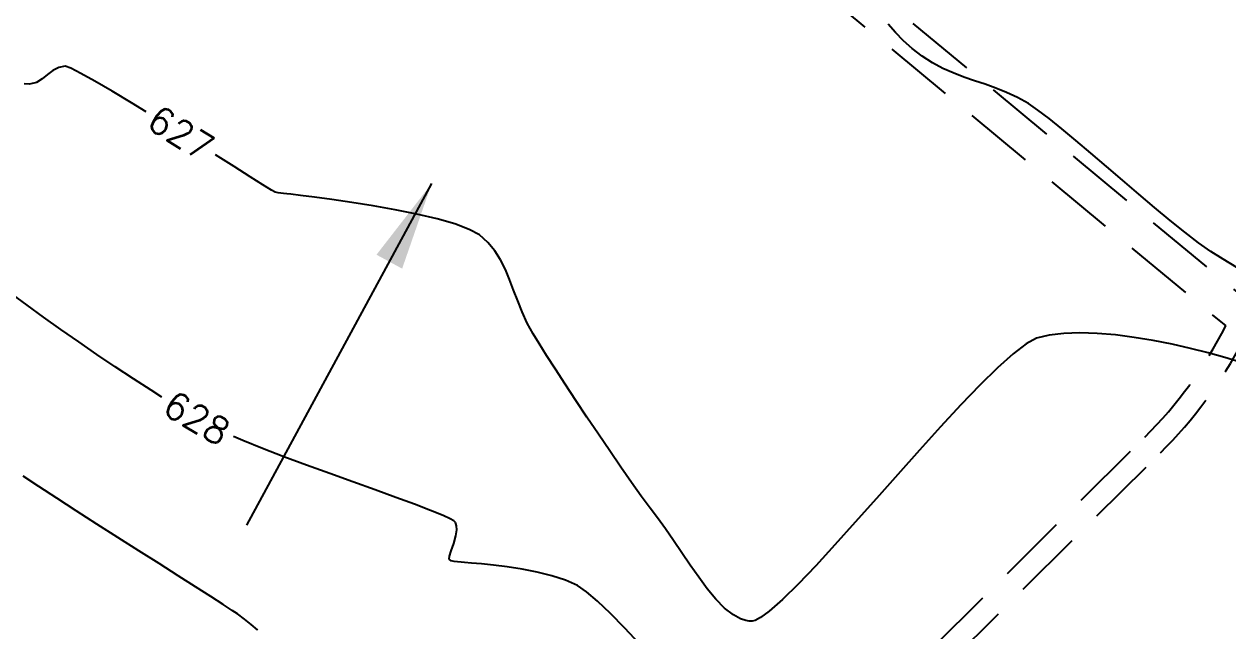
# Model space of a CAD drawing. Header units: feet. Extents: x 26064 to 27719, y 16802 to 28989.
# Drawn here: x 26546.1 to 26654.6, y 17621.1 to 17675.8 of the extents above; entities that cross this region are included whole.
import ezdxf

# ---------------------------------------------------------------- set-up
doc = ezdxf.new("R2010")
doc.units = ezdxf.units.FT
doc.header["$LTSCALE"] = 50
doc.header["$MEASUREMENT"] = 0
doc.linetypes.add('HIDDEN2', pattern=[0.1875, 0.125, -0.0625])
doc.linetypes.add('HIDN25', pattern=[0.0938, 0.0625, -0.0313])
for name, color, linetype in [('CONT-MNR', 55, 'HIDN25'), ('EX-STORM DRAIN', 251, 'HIDDEN2'), ('SD-STRUCTURE', 6, 'Continuous')]:
    doc.layers.add(name, color=color, linetype=linetype)
doc.styles.add('l60', font='simplex', dxfattribs={"height": 2.4})
doc.styles.add('ls80', font='simplex', dxfattribs={"oblique": 15, "height": 4})
doc.dimstyles.new('dim', dxfattribs={"dimtxt": 0.18, "dimasz": 0.16, "dimexe": 0.0625, "dimexo": 0.0625, "dimgap": 0.03, "dimtad": 3, "dimdec": 4, "dimzin": 0, "dimdsep": 46, "dimtxsty": 'ls80', "dimcen": 0.09, "dimclrd": 256, "dimclre": 256, "dimclrt": 256, "dimaunit": 1, "dimadec": 4, "dimazin": 0, "dimtfac": 1, "dimtdec": 4, "dimtofl": 0, "dimtmove": 2, "dimatfit": 3, "dimfxl": 0, "dimtolj": 1, "dimtzin": 0, "dimlwd": -1, "dimlwe": -1, "dimarcsym": 0})

msp = doc.modelspace()

# ---------------------------------------------------------------- linework, layer by layer
at = {"layer": 'CONT-MNR', "color": 7, "extrusion": (0.752128, 0.659017, 0)}
msp.add_line((26624.63761, 17674.99937, 626), (26623.97087, 17675.76031, 626), dxfattribs=at)
at = {"layer": 'CONT-MNR', "color": 7, "extrusion": (0.717991, 0.696052, 0)}
msp.add_line((26625.35395, 17674.26044, 626), (26624.63761, 17674.99937, 626), dxfattribs=at)
at = {"layer": 'CONT-MNR', "color": 7, "extrusion": (-0.670775, -0.741661, 0)}
msp.add_line((26626.14111, 17673.54852, 626), (26625.35395, 17674.26044, 626), dxfattribs=at)
at = {"layer": 'CONT-MNR', "color": 7, "extrusion": (-0.61177, -0.791036, 0)}
msp.add_line((26627.02027, 17672.8686, 626), (26626.14111, 17673.54852, 626), dxfattribs=at)
at = {"layer": 'CONT-MNR', "color": 7, "extrusion": (0.541333, 0.840808, 0)}
msp.add_line((26627.95504, 17672.26677, 626), (26627.02027, 17672.8686, 626), dxfattribs=at)
at = {"layer": 'CONT-MNR', "color": 7, "extrusion": (-0.467757, -0.883857, 0)}
msp.add_line((26628.89494, 17671.76935, 626), (26627.95504, 17672.26677, 626), dxfattribs=at)
at = {"layer": 'CONT-MNR', "color": 7, "extrusion": (0.622391, -0.782707, 0)}
msp.add_line((26548.23212, 17671.20587, 627), (26547.745, 17670.81852, 627), dxfattribs=at)
at = {"layer": 'CONT-MNR', "color": 7}
for p, q in [((26548.71355, 17671.58061, 627), (26548.23212, 17671.20587, 627)), ((26549.80655, 17671.95416, 627), (26549.2261, 17671.85822, 627)), ((26550.30857, 17671.78226, 627), (26549.80655, 17671.95416, 627)), ((26631.74597, 17670.65688, 626), (26630.79036, 17670.98907, 626)), ((26547.21541, 17670.50311, 627), (26546.60655, 17670.34416, 627)), ((26547.745, 17670.81852, 627), (26547.21541, 17670.50311, 627)), ((26554.03974, 17669.70957, 627), (26552.49718, 17670.61157, 627)), ((26635.6224, 17669.13879, 626), (26634.64509, 17669.59604, 626)), ((26636.60527, 17668.5886, 626), (26635.6224, 17669.13879, 626)), ((26637.45423, 17668.01726, 626), (26636.60527, 17668.5886, 626)), ((26638.46743, 17667.25487, 626), (26637.45423, 17668.01726, 626)), ((26639.61892, 17666.33296, 626), (26638.46743, 17667.25487, 626)), ((26640.88279, 17665.28307, 626), (26639.61892, 17666.33296, 626)), ((26565.03338, 17662.91361, 627), (26563.36163, 17663.9644, 627)), ((26567.63167, 17661.28264, 627), (26566.48319, 17662.00201, 627)), ((26569.49441, 17660.50728, 627), (26569.24712, 17660.52022, 627)), ((26570.15198, 17660.4256, 627), (26569.77655, 17660.47416, 627)), ((26572.27404, 17660.15517, 627), (26571.01361, 17660.31814, 627)), ((26581.50007, 17658.62735, 627), (26579.55629, 17659.01661, 627)), ((26583.31837, 17658.20306, 627), (26581.50007, 17658.62735, 627)), ((26587.9035, 17656.08693, 627), (26587.14655, 17656.75416, 627)), ((26588.52571, 17655.34083, 627), (26587.9035, 17656.08693, 627)), ((26589.47671, 17653.65539, 627), (26589.04088, 17654.5267, 627)), ((26589.86089, 17652.73775, 627), (26589.47671, 17653.65539, 627)), ((26590.58512, 17650.80685, 627), (26590.22113, 17651.78462, 627)), ((26590.98055, 17649.81529, 627), (26590.58512, 17650.80685, 627)), ((26549.41723, 17648.2428, 628), (26547.86252, 17649.35019, 628)), ((26591.97655, 17647.83416, 627), (26591.43513, 17648.82078, 627)), ((26644.44711, 17647.74413, 627), (26642.80714, 17647.88602, 627)), ((26593.18796, 17645.89975, 627), (26592.51182, 17646.96792, 627)), ((26635.22311, 17646.04524, 627), (26633.82278, 17644.78687, 627)), ((26636.40952, 17646.95, 627), (26635.22311, 17646.04524, 627)), ((26554.32742, 17644.86962, 628), (26552.67455, 17645.98459, 628)), ((26594.86863, 17643.30349, 627), (26593.98141, 17644.66611, 627)), ((26595.82606, 17641.84836, 627), (26594.86863, 17643.30349, 627)), ((26598.88406, 17637.29269, 627), (26597.85732, 17638.80648, 627)), ((26628.69294, 17639.45979, 627), (26626.79159, 17637.35667, 627)), ((26569.52281, 17636.76785, 628), (26567.58913, 17637.51074, 628)), ((26626.79159, 17637.35667, 627), (26624.85363, 17635.1848, 627)), ((26600.84195, 17634.46176, 627), (26599.88678, 17635.83228, 627)), ((26547.44817, 17634.08567, 629), (26546.03085, 17635.0336, 629)), ((26550.81167, 17631.89195, 629), (26549.05827, 17633.02865, 629)), ((26582.73441, 17631.93805, 628), (26581.29489, 17632.48905, 628)), ((26603.18655, 17631.25416, 627), (26602.51539, 17632.13622, 627)), ((26584.82575, 17630.98601, 628), (26584.51313, 17631.16786, 628)), ((26556.43658, 17628.2979, 629), (26554.55033, 17629.49717, 629)), ((26619.17481, 17628.82635, 627), (26617.4451, 17626.94916, 627)), ((26586.42392, 17627.1817, 628), (26585.79484, 17627.23262, 628)), ((26587.31554, 17627.10551, 628), (26586.42392, 17627.1817, 628)), ((26588.41098, 17626.99564, 628), (26587.31554, 17627.10551, 628)), ((26590.97858, 17626.64108, 628), (26589.65157, 17626.84363, 628)), ((26606.89745, 17625.90488, 627), (26606.13509, 17627.00179, 627)), ((26561.56896, 17625.04552, 629), (26559.9954, 17626.04266, 629)), ((26562.93929, 17624.17458, 629), (26561.56896, 17625.04552, 629)), ((26564.87223, 17622.92892, 629), (26564.05688, 17623.45924, 629)), ((26614.44328, 17623.90006, 627), (26613.24211, 17622.84209, 627)), ((26566.56935, 17621.64479, 629), (26565.96396, 17622.13454, 629)), ((26601.59581, 17619.87852, 628), (26600.22185, 17621.34219, 628)), ((26611.61655, 17621.94416, 627), (26611.45639, 17621.95421, 627)), ((26611.72654, 17621.9513, 627), (26611.61655, 17621.94416, 627)), ((26611.98356, 17622.02388, 627), (26611.72654, 17621.9513, 627))]:
    msp.add_line(p, q, dxfattribs=at)
at = {"layer": 'CONT-MNR', "color": 7, "extrusion": (0.476258, -0.879306, 0)}
msp.add_line((26549.2261, 17671.85822, 627), (26548.71355, 17671.58061, 627), dxfattribs=at)
at = {"layer": 'CONT-MNR', "color": 7, "extrusion": (0.449714, 0.893173, 0)}
msp.add_line((26551.22945, 17671.3186, 627), (26550.30857, 17671.78226, 627), dxfattribs=at)
at = {"layer": 'CONT-MNR', "color": 7, "extrusion": (0.487083, 0.873356, 0)}
msp.add_line((26552.49718, 17670.61157, 627), (26551.22945, 17671.3186, 627), dxfattribs=at)
at = {"layer": 'CONT-MNR', "color": 7, "extrusion": (-0.404228, -0.914658, 0)}
msp.add_line((26629.84003, 17671.35167, 626), (26628.89494, 17671.76935, 626), dxfattribs=at)
at = {"layer": 'CONT-MNR', "color": 7, "extrusion": (0.356487, 0.9343, 0)}
msp.add_line((26630.79036, 17670.98907, 626), (26629.84003, 17671.35167, 626), dxfattribs=at)
at = {"layer": 'CONT-MNR', "color": 7, "extrusion": (-0.037856, -0.999283, 0)}
msp.add_line((26546.60655, 17670.34416, 627), (26546.10765, 17670.36306, 627), dxfattribs=at)
at = {"layer": 'CONT-MNR', "color": 7, "extrusion": (-0.321666, -0.946853, 0)}
msp.add_line((26632.70693, 17670.33042, 626), (26631.74597, 17670.65688, 626), dxfattribs=at)
at = {"layer": 'CONT-MNR', "color": 7, "extrusion": (-0.336562, -0.941661, 0)}
msp.add_line((26633.67329, 17669.98503, 626), (26632.70693, 17670.33042, 626), dxfattribs=at)
at = {"layer": 'CONT-MNR', "color": 7, "extrusion": (-0.371609, -0.928389, 0)}
msp.add_line((26634.64509, 17669.59604, 626), (26633.67329, 17669.98503, 626), dxfattribs=at)
at = {"layer": 'CONT-MNR', "color": 7, "extrusion": (-0.514982, -0.857201, 0)}
msp.add_line((26555.78511, 17668.661, 627), (26554.03974, 17669.70957, 627), dxfattribs=at)
at = {"layer": 'CONT-MNR', "color": 7, "extrusion": (-0.521515, -0.853242, 0)}
msp.add_line((26557.10144, 17667.85644, 627), (26555.78511, 17668.661, 627), dxfattribs=at)
at = {"layer": 'CONT-MNR', "color": 7, "extrusion": (0.647183, 0.762335, 0)}
msp.add_line((26642.23308, 17664.13673, 626), (26640.88279, 17665.28307, 626), dxfattribs=at)
at = {"layer": 'CONT-MNR', "color": 7, "extrusion": (-0.651405, -0.75873, 0)}
msp.add_line((26643.64389, 17662.92549, 626), (26642.23308, 17664.13673, 626), dxfattribs=at)
at = {"layer": 'CONT-MNR', "color": 7, "extrusion": (0.532293, 0.84656, 0)}
msp.add_line((26566.48319, 17662.00201, 627), (26565.03338, 17662.91361, 627), dxfattribs=at)
at = {"layer": 'CONT-MNR', "color": 7, "extrusion": (-0.652518, -0.757773, 0)}
msp.add_line((26645.08926, 17661.68088, 626), (26643.64389, 17662.92549, 626), dxfattribs=at)
at = {"layer": 'CONT-MNR', "color": 7, "extrusion": (0.525488, 0.850801, 0)}
msp.add_line((26568.40679, 17660.80389, 627), (26567.63167, 17661.28264, 627), dxfattribs=at)
at = {"layer": 'CONT-MNR', "color": 7, "extrusion": (0.650835, 0.759219, 0)}
msp.add_line((26646.54327, 17660.43444, 626), (26645.08926, 17661.68088, 626), dxfattribs=at)
at = {"layer": 'CONT-MNR', "color": 7, "extrusion": (0.498698, 0.866776, 0)}
msp.add_line((26568.73655, 17660.61416, 627), (26568.40679, 17660.80389, 627), dxfattribs=at)
at = {"layer": 'CONT-MNR', "color": 7, "extrusion": (-0.249419, -0.968396, 0)}
msp.add_line((26569.00454, 17660.54514, 627), (26568.73655, 17660.61416, 627), dxfattribs=at)
at = {"layer": 'CONT-MNR', "color": 7, "extrusion": (-0.102179, -0.994766, 0)}
msp.add_line((26569.24712, 17660.52022, 627), (26569.00454, 17660.54514, 627), dxfattribs=at)
at = {"layer": 'CONT-MNR', "color": 7, "extrusion": (-0.116566, -0.993183, 0)}
msp.add_line((26569.77655, 17660.47416, 627), (26569.49441, 17660.50728, 627), dxfattribs=at)
at = {"layer": 'CONT-MNR', "color": 7, "extrusion": (-0.123767, -0.992311, 0)}
msp.add_line((26571.01361, 17660.31814, 627), (26570.15198, 17660.4256, 627), dxfattribs=at)
at = {"layer": 'CONT-MNR', "color": 7, "extrusion": (-0.135546, -0.990771, 0)}
msp.add_line((26573.84591, 17659.94013, 627), (26572.27404, 17660.15517, 627), dxfattribs=at)
at = {"layer": 'CONT-MNR', "color": 7, "extrusion": (-0.646267, -0.763111, 0)}
msp.add_line((26647.97999, 17659.21771, 626), (26646.54327, 17660.43444, 626), dxfattribs=at)
at = {"layer": 'CONT-MNR', "color": 7, "extrusion": (-0.145285, -0.98939, 0)}
msp.add_line((26575.64183, 17659.67641, 627), (26573.84591, 17659.94013, 627), dxfattribs=at)
at = {"layer": 'CONT-MNR', "color": 7, "extrusion": (-0.157873, -0.987459, 0)}
msp.add_line((26577.57442, 17659.36743, 627), (26575.64183, 17659.67641, 627), dxfattribs=at)
at = {"layer": 'CONT-MNR', "color": 7, "extrusion": (-0.174307, -0.984691, 0)}
msp.add_line((26579.55629, 17659.01661, 627), (26577.57442, 17659.36743, 627), dxfattribs=at)
at = {"layer": 'CONT-MNR', "color": 7, "extrusion": (-0.638307, -0.769782, 0)}
msp.add_line((26649.37348, 17658.06222, 626), (26647.97999, 17659.21771, 626), dxfattribs=at)
at = {"layer": 'CONT-MNR', "color": 7, "extrusion": (-0.273172, -0.961965, 0)}
msp.add_line((26584.9238, 17657.74716, 627), (26583.31837, 17658.20306, 627), dxfattribs=at)
at = {"layer": 'CONT-MNR', "color": 7, "extrusion": (-0.625859, -0.779937, 0)}
msp.add_line((26650.69781, 17656.99951, 626), (26649.37348, 17658.06222, 626), dxfattribs=at)
at = {"layer": 'CONT-MNR', "color": 7, "extrusion": (-0.347755, -0.937585, 0)}
msp.add_line((26586.22899, 17657.26306, 627), (26584.9238, 17657.74716, 627), dxfattribs=at)
at = {"layer": 'CONT-MNR', "color": 7, "extrusion": (-0.485012, -0.874507, 0)}
msp.add_line((26587.14655, 17656.75416, 627), (26586.22899, 17657.26306, 627), dxfattribs=at)
at = {"layer": 'CONT-MNR', "color": 7, "extrusion": (-0.606789, -0.794863, 0)}
msp.add_line((26651.92705, 17656.06113, 626), (26650.69781, 17656.99951, 626), dxfattribs=at)
at = {"layer": 'CONT-MNR', "color": 7, "extrusion": (-0.576811, -0.816877, 0)}
msp.add_line((26653.03527, 17655.2786, 626), (26651.92705, 17656.06113, 626), dxfattribs=at)
at = {"layer": 'CONT-MNR', "color": 7, "extrusion": (0.845028, 0.534723, 0)}
msp.add_line((26589.04088, 17654.5267, 627), (26588.52571, 17655.34083, 627), dxfattribs=at)
at = {"layer": 'CONT-MNR', "color": 7, "extrusion": (-0.540826, -0.841134, 0)}
msp.add_line((26654.14606, 17654.56439, 626), (26653.03527, 17655.2786, 626), dxfattribs=at)
at = {"layer": 'CONT-MNR', "color": 7, "extrusion": (-0.517372, -0.855761, 0)}
msp.add_line((26655.38538, 17653.81513, 626), (26654.14606, 17654.56439, 626), dxfattribs=at)
at = {"layer": 'CONT-MNR', "color": 7, "extrusion": (0.935418, 0.353543, 0)}
msp.add_line((26590.22113, 17651.78462, 627), (26589.86089, 17652.73775, 627), dxfattribs=at)
at = {"layer": 'CONT-MNR', "color": 7, "extrusion": (-0.595857, -0.803091, 0)}
msp.add_line((26546.39027, 17650.41919, 628), (26545.02536, 17651.4319, 628), dxfattribs=at)
at = {"layer": 'CONT-MNR', "color": 7, "extrusion": (-0.587554, -0.809185, 0)}
msp.add_line((26547.86252, 17649.35019, 628), (26546.39027, 17650.41919, 628), dxfattribs=at)
at = {"layer": 'CONT-MNR', "color": 7, "extrusion": (0.909493, 0.415719, 0)}
msp.add_line((26591.43513, 17648.82078, 627), (26590.98055, 17649.81529, 627), dxfattribs=at)
at = {"layer": 'CONT-MNR', "color": 7, "extrusion": (-0.5732, -0.819416, 0)}
msp.add_line((26551.02953, 17647.11496, 628), (26549.41723, 17648.2428, 628), dxfattribs=at)
at = {"layer": 'CONT-MNR', "color": 7, "extrusion": (0.56633, 0.824178, 0)}
msp.add_line((26552.67455, 17645.98459, 628), (26551.02953, 17647.11496, 628), dxfattribs=at)
at = {"layer": 'CONT-MNR', "color": 7, "extrusion": (0.850694, 0.525661, 0)}
msp.add_line((26592.51182, 17646.96792, 627), (26591.97655, 17647.83416, 627), dxfattribs=at)
at = {"layer": 'CONT-MNR', "color": 7, "extrusion": (0.466479, -0.884532, 0)}
msp.add_line((26637.34655, 17647.44416, 627), (26636.40952, 17646.95, 627), dxfattribs=at)
at = {"layer": 'CONT-MNR', "color": 7, "extrusion": (0.243276, -0.969957, 0)}
msp.add_line((26638.48774, 17647.73039, 627), (26637.34655, 17647.44416, 627), dxfattribs=at)
at = {"layer": 'CONT-MNR', "color": 7, "extrusion": (0.121917, -0.99254, 0)}
msp.add_line((26639.79792, 17647.89132, 627), (26638.48774, 17647.73039, 627), dxfattribs=at)
at = {"layer": 'CONT-MNR', "color": 7, "extrusion": (0.03297, -0.999456, 0)}
msp.add_line((26641.24757, 17647.93914, 627), (26639.79792, 17647.89132, 627), dxfattribs=at)
at = {"layer": 'CONT-MNR', "color": 7, "extrusion": (-0.034041, -0.99942, 0)}
msp.add_line((26642.80714, 17647.88602, 627), (26641.24757, 17647.93914, 627), dxfattribs=at)
at = {"layer": 'CONT-MNR', "color": 7, "extrusion": (-0.128152, -0.991755, 0)}
msp.add_line((26646.13793, 17647.52565, 627), (26644.44711, 17647.74413, 627), dxfattribs=at)
at = {"layer": 'CONT-MNR', "color": 7, "extrusion": (-0.163024, -0.986622, 0)}
msp.add_line((26647.85006, 17647.24274, 627), (26646.13793, 17647.52565, 627), dxfattribs=at)
at = {"layer": 'CONT-MNR', "color": 7, "extrusion": (-0.192997, -0.981199, 0)}
msp.add_line((26649.55398, 17646.90759, 627), (26647.85006, 17647.24274, 627), dxfattribs=at)
at = {"layer": 'CONT-MNR', "color": 7, "extrusion": (-0.219702, -0.975567, 0)}
msp.add_line((26651.22015, 17646.53236, 627), (26649.55398, 17646.90759, 627), dxfattribs=at)
at = {"layer": 'CONT-MNR', "color": 7, "extrusion": (-0.244482, -0.969654, 0)}
msp.add_line((26652.81903, 17646.12923, 627), (26651.22015, 17646.53236, 627), dxfattribs=at)
at = {"layer": 'CONT-MNR', "color": 7, "extrusion": (0.268609, 0.963249, 0)}
msp.add_line((26654.32108, 17645.71037, 627), (26652.81903, 17646.12923, 627), dxfattribs=at)
at = {"layer": 'CONT-MNR', "color": 7, "extrusion": (0.841054, 0.540952, 0)}
msp.add_line((26593.98141, 17644.66611, 627), (26593.18796, 17645.89975, 627), dxfattribs=at)
at = {"layer": 'CONT-MNR', "color": 7, "extrusion": (-0.29353, -0.95595, 0)}
msp.add_line((26655.69677, 17645.28796, 627), (26654.32108, 17645.71037, 627), dxfattribs=at)
at = {"layer": 'CONT-MNR', "color": 7, "extrusion": (0.551549, 0.834142, 0)}
msp.add_line((26555.96329, 17643.78796, 628), (26554.32742, 17644.86962, 628), dxfattribs=at)
at = {"layer": 'CONT-MNR', "color": 7, "extrusion": (-0.701724, 0.712449, 0)}
msp.add_line((26633.82278, 17644.78687, 627), (26632.244, 17643.23186, 627), dxfattribs=at)
at = {"layer": 'CONT-MNR', "color": 7, "extrusion": (0.542888, 0.839805, 0)}
msp.add_line((26557.55727, 17642.75754, 628), (26555.96329, 17643.78796, 628), dxfattribs=at)
at = {"layer": 'CONT-MNR', "color": 7, "extrusion": (0.532682, 0.846315, 0)}
msp.add_line((26558.51826, 17642.15267, 628), (26557.55727, 17642.75754, 628), dxfattribs=at)
at = {"layer": 'CONT-MNR', "color": 7, "extrusion": (0.721614, -0.692295, 0)}
msp.add_line((26632.244, 17643.23186, 627), (26630.52223, 17641.43717, 627), dxfattribs=at)
at = {"layer": 'CONT-MNR', "color": 7, "extrusion": (0.832904, 0.553418, 0)}
msp.add_line((26596.83014, 17640.3372, 627), (26595.82606, 17641.84836, 627), dxfattribs=at)
at = {"layer": 'CONT-MNR', "color": 7, "extrusion": (0.73406, -0.679084, 0)}
msp.add_line((26630.52223, 17641.43717, 627), (26628.69294, 17639.45979, 627), dxfattribs=at)
at = {"layer": 'CONT-MNR', "color": 7, "extrusion": (0.830368, 0.557216, 0)}
msp.add_line((26597.85732, 17638.80648, 627), (26596.83014, 17640.3372, 627), dxfattribs=at)
at = {"layer": 'CONT-MNR', "color": 7, "extrusion": (-0.398162, -0.917315, 0)}
msp.add_line((26565.82092, 17638.2243, 628), (26564.97483, 17638.59155, 628), dxfattribs=at)
at = {"layer": 'CONT-MNR', "color": 7, "extrusion": (0.374228, 0.927337, 0)}
msp.add_line((26567.58913, 17637.51074, 628), (26565.82092, 17638.2243, 628), dxfattribs=at)
at = {"layer": 'CONT-MNR', "color": 7, "extrusion": (-0.348292, -0.937386, 0)}
msp.add_line((26571.56295, 17636.00982, 628), (26569.52281, 17636.76785, 628), dxfattribs=at)
at = {"layer": 'CONT-MNR', "color": 7, "extrusion": (0.824384, 0.566031, 0)}
msp.add_line((26599.88678, 17635.83228, 627), (26598.88406, 17637.29269, 627), dxfattribs=at)
at = {"layer": 'CONT-MNR', "color": 7, "extrusion": (-0.341689, -0.939813, 0)}
msp.add_line((26573.65052, 17635.25084, 628), (26571.56295, 17636.00982, 628), dxfattribs=at)
at = {"layer": 'CONT-MNR', "color": 7, "extrusion": (-0.338075, -0.941119, 0)}
msp.add_line((26575.72652, 17634.50509, 628), (26573.65052, 17635.25084, 628), dxfattribs=at)
at = {"layer": 'CONT-MNR', "color": 7, "extrusion": (0.747739, -0.663992, 0)}
msp.add_line((26624.85363, 17635.1848, 627), (26622.91454, 17633.00114, 627), dxfattribs=at)
at = {"layer": 'CONT-MNR', "color": 7, "extrusion": (0.548796, 0.835956, 0)}
msp.add_line((26549.05827, 17633.02865, 629), (26547.44817, 17634.08567, 629), dxfattribs=at)
at = {"layer": 'CONT-MNR', "color": 7, "extrusion": (-0.33722, -0.941426, 0)}
msp.add_line((26577.73192, 17633.78675, 628), (26575.72652, 17634.50509, 628), dxfattribs=at)
at = {"layer": 'CONT-MNR', "color": 7, "extrusion": (0.815171, 0.57922, 0)}
msp.add_line((26601.726, 17633.21758, 627), (26600.84195, 17634.46176, 627), dxfattribs=at)
at = {"layer": 'CONT-MNR', "color": 7, "extrusion": (0.339366, 0.940655, 0)}
msp.add_line((26579.60772, 17633.11001, 628), (26577.73192, 17633.78675, 628), dxfattribs=at)
at = {"layer": 'CONT-MNR', "color": 7, "extrusion": (0.345397, 0.938457, 0)}
msp.add_line((26581.29489, 17632.48905, 628), (26579.60772, 17633.11001, 628), dxfattribs=at)
at = {"layer": 'CONT-MNR', "color": 7, "extrusion": (0.807688, 0.58961, 0)}
msp.add_line((26602.51539, 17632.13622, 627), (26601.726, 17633.21758, 627), dxfattribs=at)
at = {"layer": 'CONT-MNR', "color": 7, "extrusion": (0.746733, -0.665123, 0)}
msp.add_line((26622.91454, 17633.00114, 627), (26621.00978, 17630.86267, 627), dxfattribs=at)
at = {"layer": 'CONT-MNR', "color": 7, "extrusion": (-0.540593, -0.841284, 0)}
msp.add_line((26552.65886, 17630.70499, 629), (26550.81167, 17631.89195, 629), dxfattribs=at)
at = {"layer": 'CONT-MNR', "color": 7, "extrusion": (-0.381006, -0.924573, 0)}
msp.add_line((26583.86728, 17631.47121, 628), (26582.73441, 17631.93805, 628), dxfattribs=at)
at = {"layer": 'CONT-MNR', "color": 7, "extrusion": (-0.425141, -0.905127, 0)}
msp.add_line((26584.51313, 17631.16786, 628), (26583.86728, 17631.47121, 628), dxfattribs=at)
at = {"layer": 'CONT-MNR', "color": 7, "extrusion": (-0.633137, -0.77404, 0)}
msp.add_line((26584.94529, 17630.88823, 628), (26584.82575, 17630.98601, 628), dxfattribs=at)
at = {"layer": 'CONT-MNR', "color": 7, "extrusion": (0.794857, 0.606796, 0)}
msp.add_line((26584.97698, 17630.84672, 628), (26584.94529, 17630.88823, 628), dxfattribs=at)
at = {"layer": 'CONT-MNR', "color": 7, "extrusion": (0.900697, 0.434448, 0)}
msp.add_line((26585.0228, 17630.75172, 628), (26584.97698, 17630.84672, 628), dxfattribs=at)
at = {"layer": 'CONT-MNR', "color": 7, "extrusion": (0.802086, 0.597209, 0)}
msp.add_line((26603.90682, 17630.28681, 627), (26603.18655, 17631.25416, 627), dxfattribs=at)
at = {"layer": 'CONT-MNR', "color": 7, "extrusion": (0.742879, -0.669425, 0)}
msp.add_line((26621.00978, 17630.86267, 627), (26619.17481, 17628.82635, 627), dxfattribs=at)
at = {"layer": 'CONT-MNR', "color": 7, "extrusion": (-0.538194, -0.842821, 0)}
msp.add_line((26554.55033, 17629.49717, 629), (26552.65886, 17630.70499, 629), dxfattribs=at)
at = {"layer": 'CONT-MNR', "color": 7, "extrusion": (0.962978, 0.269581, 0)}
msp.add_line((26585.08212, 17630.53984, 628), (26585.0228, 17630.75172, 628), dxfattribs=at)
at = {"layer": 'CONT-MNR', "color": 7, "extrusion": (0.990006, -0.141027, 0)}
msp.add_line((26585.0244, 17629.64088, 628), (26585.10087, 17630.17763, 628), dxfattribs=at)
at = {"layer": 'CONT-MNR', "color": 7, "extrusion": (0.998663, 0.051687, 0)}
msp.add_line((26585.10087, 17630.17763, 628), (26585.08212, 17630.53984, 628), dxfattribs=at)
at = {"layer": 'CONT-MNR', "color": 7, "extrusion": (0.821906, 0.569623, 0)}
msp.add_line((26604.63891, 17629.23048, 627), (26603.90682, 17630.28681, 627), dxfattribs=at)
at = {"layer": 'CONT-MNR', "color": 7, "extrusion": (0.944397, -0.328808, 0)}
msp.add_line((26584.60587, 17628.30394, 628), (26584.82928, 17628.94562, 628), dxfattribs=at)
at = {"layer": 'CONT-MNR', "color": 7, "extrusion": (0.962801, -0.27021, 0)}
msp.add_line((26584.82928, 17628.94562, 628), (26585.0244, 17629.64088, 628), dxfattribs=at)
at = {"layer": 'CONT-MNR', "color": 7, "extrusion": (0.830434, 0.557117, 0)}
msp.add_line((26605.38195, 17628.1229, 627), (26604.63891, 17629.23048, 627), dxfattribs=at)
at = {"layer": 'CONT-MNR', "color": 7, "extrusion": (-0.535493, -0.84454, 0)}
msp.add_line((26558.2681, 17627.13659, 629), (26556.43658, 17628.2979, 629), dxfattribs=at)
at = {"layer": 'CONT-MNR', "color": 7, "extrusion": (0.998444, -0.05576, 0)}
msp.add_line((26584.42698, 17627.52672, 628), (26584.44237, 17627.80218, 628), dxfattribs=at)
at = {"layer": 'CONT-MNR', "color": 7, "extrusion": (0.950794, -0.309823, 0)}
msp.add_line((26584.44237, 17627.80218, 628), (26584.60587, 17628.30394, 628), dxfattribs=at)
at = {"layer": 'CONT-MNR', "color": 7, "extrusion": (0.830086, 0.557635, 0)}
msp.add_line((26606.13509, 17627.00179, 627), (26605.38195, 17628.1229, 627), dxfattribs=at)
at = {"layer": 'CONT-MNR', "color": 7, "extrusion": (0.535043, 0.844825, 0)}
msp.add_line((26559.9954, 17626.04266, 629), (26558.2681, 17627.13659, 629), dxfattribs=at)
at = {"layer": 'CONT-MNR', "color": 7, "extrusion": (0.613604, 0.789614, 0)}
msp.add_line((26584.60707, 17627.38677, 628), (26584.42698, 17627.52672, 628), dxfattribs=at)
at = {"layer": 'CONT-MNR', "color": 7, "extrusion": (-0.208305, -0.978064, 0)}
msp.add_line((26584.86345, 17627.33217, 628), (26584.60707, 17627.38677, 628), dxfattribs=at)
at = {"layer": 'CONT-MNR', "color": 7, "extrusion": (-0.073453, -0.997299, 0)}
msp.add_line((26585.16659, 17627.30984, 628), (26584.86345, 17627.33217, 628), dxfattribs=at)
at = {"layer": 'CONT-MNR', "color": 7, "extrusion": (-0.133393, -0.991063, 0)}
msp.add_line((26585.48698, 17627.26672, 628), (26585.16659, 17627.30984, 628), dxfattribs=at)
at = {"layer": 'CONT-MNR', "color": 7, "extrusion": (-0.110065, -0.993924, 0)}
msp.add_line((26585.79484, 17627.23262, 628), (26585.48698, 17627.26672, 628), dxfattribs=at)
at = {"layer": 'CONT-MNR', "color": 7, "extrusion": (-0.121616, -0.992577, 0)}
msp.add_line((26589.65157, 17626.84363, 628), (26588.41098, 17626.99564, 628), dxfattribs=at)
at = {"layer": 'CONT-MNR', "color": 7, "extrusion": (-0.189554, -0.98187, 0)}
msp.add_line((26592.33333, 17626.37954, 628), (26590.97858, 17626.64108, 628), dxfattribs=at)
at = {"layer": 'CONT-MNR', "color": 7, "extrusion": (0.722613, -0.691253, 0)}
msp.add_line((26617.4451, 17626.94916, 627), (26615.8561, 17625.28808, 627), dxfattribs=at)
at = {"layer": 'CONT-MNR', "color": 7, "extrusion": (-0.241161, -0.970485, 0)}
msp.add_line((26593.65711, 17626.05058, 628), (26592.33333, 17626.37954, 628), dxfattribs=at)
at = {"layer": 'CONT-MNR', "color": 7, "extrusion": (0.311668, 0.950191, 0)}
msp.add_line((26594.89123, 17625.64579, 628), (26593.65711, 17626.05058, 628), dxfattribs=at)
at = {"layer": 'CONT-MNR', "color": 7, "extrusion": (-0.410701, -0.91177, 0)}
msp.add_line((26595.97698, 17625.15672, 628), (26594.89123, 17625.64579, 628), dxfattribs=at)
at = {"layer": 'CONT-MNR', "color": 7, "extrusion": (0.802053, 0.597253, 0)}
msp.add_line((26607.66816, 17624.8699, 627), (26606.89745, 17625.90488, 627), dxfattribs=at)
at = {"layer": 'CONT-MNR', "color": 7, "extrusion": (-0.560134, -0.828402, 0)}
msp.add_line((26596.78909, 17624.6076, 628), (26595.97698, 17625.15672, 628), dxfattribs=at)
at = {"layer": 'CONT-MNR', "color": 7, "extrusion": (-0.648867, -0.760902, 0)}
msp.add_line((26597.78775, 17623.75598, 628), (26596.78909, 17624.6076, 628), dxfattribs=at)
at = {"layer": 'CONT-MNR', "color": 7, "extrusion": (0.76873, 0.639574, 0)}
msp.add_line((26608.44635, 17623.93456, 627), (26607.66816, 17624.8699, 627), dxfattribs=at)
at = {"layer": 'CONT-MNR', "color": 7, "extrusion": (-0.700818, 0.71334, 0)}
msp.add_line((26615.8561, 17625.28808, 627), (26614.44328, 17623.90006, 627), dxfattribs=at)
at = {"layer": 'CONT-MNR', "color": 7, "extrusion": (-0.539097, -0.842244, 0)}
msp.add_line((26564.05688, 17623.45924, 629), (26562.93929, 17624.17458, 629), dxfattribs=at)
at = {"layer": 'CONT-MNR', "color": 7, "extrusion": (-0.691413, -0.72246, 0)}
msp.add_line((26598.94225, 17622.65109, 628), (26597.78775, 17623.75598, 628), dxfattribs=at)
at = {"layer": 'CONT-MNR', "color": 7, "extrusion": (0.712963, 0.701202, 0)}
msp.add_line((26609.23115, 17623.13659, 627), (26608.44635, 17623.93456, 627), dxfattribs=at)
at = {"layer": 'CONT-MNR', "color": 7, "extrusion": (-0.563092, -0.826395, 0)}
msp.add_line((26565.33583, 17622.61303, 629), (26564.87223, 17622.92892, 629), dxfattribs=at)
at = {"layer": 'CONT-MNR', "color": 7, "extrusion": (0.605979, 0.795481, 0)}
msp.add_line((26565.96396, 17622.13454, 629), (26565.33583, 17622.61303, 629), dxfattribs=at)
at = {"layer": 'CONT-MNR', "color": 7, "extrusion": (0.715066, 0.699057, 0)}
msp.add_line((26600.22185, 17621.34219, 628), (26598.94225, 17622.65109, 628), dxfattribs=at)
at = {"layer": 'CONT-MNR', "color": 7, "extrusion": (-0.618882, -0.785484, 0)}
msp.add_line((26610.0217, 17622.51372, 627), (26609.23115, 17623.13659, 627), dxfattribs=at)
at = {"layer": 'CONT-MNR', "color": 7, "extrusion": (0.478823, 0.877911, 0)}
msp.add_line((26610.65769, 17622.16684, 627), (26610.0217, 17622.51372, 627), dxfattribs=at)
at = {"layer": 'CONT-MNR', "color": 7, "extrusion": (-0.315448, -0.948943, 0)}
msp.add_line((26611.13646, 17622.00769, 627), (26610.65769, 17622.16684, 627), dxfattribs=at)
at = {"layer": 'CONT-MNR', "color": 7, "extrusion": (-0.463352, 0.886175, 0)}
msp.add_line((26612.45739, 17622.27163, 627), (26611.98356, 17622.02388, 627), dxfattribs=at)
at = {"layer": 'CONT-MNR', "color": 7, "extrusion": (-0.588006, 0.808857, 0)}
msp.add_line((26613.24211, 17622.84209, 627), (26612.45739, 17622.27163, 627), dxfattribs=at)
at = {"layer": 'CONT-MNR', "color": 7, "extrusion": (-0.644611, -0.76451, 0)}
msp.add_line((26567.13212, 17621.17028, 629), (26566.56935, 17621.64479, 629), dxfattribs=at)
at = {"layer": 'CONT-MNR', "color": 7, "extrusion": (-0.654264, -0.756266, 0)}
msp.add_line((26567.16674, 17621.14033, 629), (26567.13212, 17621.17028, 629), dxfattribs=at)
at = {"layer": 'CONT-MNR', "color": 7, "extrusion": (-0.164872, -0.986315, 0)}
msp.add_line((26611.45639, 17621.95421, 627), (26611.13646, 17622.00769, 627), dxfattribs=at)
at = {"layer": 'EX-STORM DRAIN', "color": 7}
for p, q in [((26510.71235, 17771.53073), (26657.87875, 17649.55619)), ((26510.71235, 17771.53073), (26657.87875, 17649.55619)), ((26508.79796, 17769.22095), (26654.38777, 17648.55311)), ((26508.79796, 17769.22095), (26654.38777, 17648.55311)), ((26548.22894, 17540.37636), (26647.1, 17638.54909)), ((26548.22894, 17540.37636), (26647.1, 17638.54909)), ((26549.63814, 17538.95714), (26648.50919, 17637.12987)), ((26549.63814, 17538.95714), (26648.50919, 17637.12987))]:
    msp.add_line(p, q, dxfattribs=at)
for radius, end in [(39, 333.0575697), (39, 333.0575697), (41, 332.4279524), (41, 332.4279524)]:
    msp.add_arc((26619.62074, 17666.22382), radius, 314.7969444, end, dxfattribs=at)

# ---------------------------------------------------------------- texts
at = {"layer": 'CONT-MNR', "color": 7, "style": 'l60'}
for s, rotation, p in [('627', 328.0626259, (26556.98319, 17666.53252, 627)), ('628', 329.754082, (26558.40458, 17640.76655, 628))]:
    msp.add_text(s, height=2.4, rotation=rotation, dxfattribs=at).set_placement(p)

# ---------------------------------------------------------------- leaders
at = {"layer": 'SD-STRUCTURE', "color": 7}
msp.add_leader([(26582.83156, 17661.38215), (26566.14192, 17630.59458)], dimstyle='dim', override={"dimscale": 50, "dimtad": 0, "dimpost": "'"}, dxfattribs=at)

doc.saveas('drawing.dxf')
